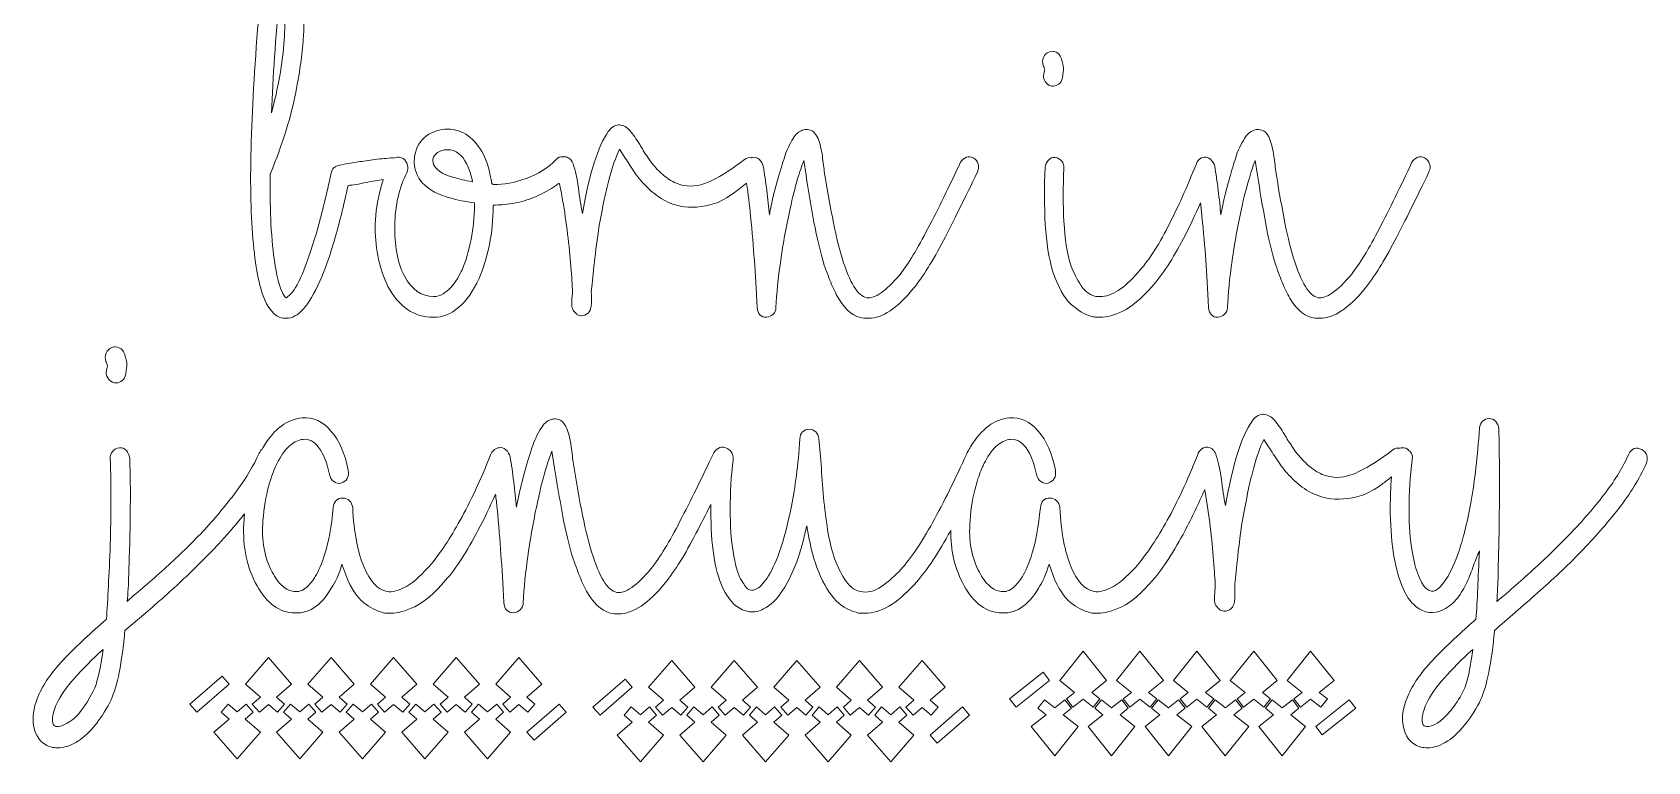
# Model space of a CAD drawing. Header units: inches. Extents: x 0.1 to 14.9, y -17.2 to -0.8.
# Drawn here: x 0.23 to 14.89, y -17.21 to -10.59 of the extents above; entities that cross this region are included whole.
import ezdxf

# ---------------------------------------------------------------- set-up
doc = ezdxf.new("R2010")
doc.units = ezdxf.units.IN
doc.header["$MEASUREMENT"] = 0
doc.layers.add('Layer 1', color=7, linetype='Continuous')

# ---------------------------------------------------------------- blocks, each defined once
blk = doc.blocks.new('block 3')
at = {"layer": 'Layer 1', "lineweight": 0}
for points, knots in [([(5.326, -12.715), (5.316, -12.812), (5.308, -12.89), (5.302, -12.949), (5.305, -13.012), (5.305, -13.056), (5.3, -13.081), (5.296, -13.106), (5.287, -13.126), (5.273, -13.141), (5.253, -13.157), (5.233, -13.165), (5.213, -13.165), (5.204, -13.165), (5.191, -13.162), (5.174, -13.156), (5.169, -13.149), (5.161, -13.141), (5.151, -13.132), (5.141, -13.123), (5.133, -13.109), (5.128, -13.09), (5.125, -13.074), (5.124, -13.053), (5.125, -13.027), (5.127, -13), (5.129, -12.973), (5.132, -12.944), (5.129, -12.888), (5.124, -12.813), (5.117, -12.719), (5.11, -12.626), (5.1, -12.527), (5.087, -12.424), (5.074, -12.321), (5.059, -12.218), (5.042, -12.117), (5.033, -12.062), (5.023, -12.01), (5.011, -11.962), (4.988, -11.98), (4.964, -11.996), (4.94, -12.011), (4.883, -12.046), (4.824, -12.074), (4.763, -12.098), (4.702, -12.121), (4.641, -12.138), (4.582, -12.147), (4.522, -12.157), (4.465, -12.161), (4.411, -12.161), (4.411, -12.161), (4.411, -12.171), (4.411, -12.171), (4.411, -12.289), (4.4, -12.406), (4.377, -12.52), (4.354, -12.634), (4.323, -12.737), (4.283, -12.827), (4.232, -12.94), (4.171, -13.027), (4.1, -13.088), (4.029, -13.149), (3.952, -13.179), (3.87, -13.179), (3.693, -13.179), (3.556, -13.085), (3.456, -12.898), (3.419, -12.826), (3.391, -12.744), (3.371, -12.654), (3.351, -12.563), (3.341, -12.468), (3.341, -12.368), (3.341, -12.268), (3.354, -12.163), (3.379, -12.053), (3.39, -12.01), (3.401, -11.969), (3.414, -11.93), (3.365, -11.937), (3.316, -11.945), (3.266, -11.955), (3.191, -11.971), (3.134, -11.98), (3.094, -11.983), (3.054, -12.168), (3.013, -12.333), (2.97, -12.48), (2.927, -12.627), (2.883, -12.751), (2.838, -12.851), (2.738, -13.076), (2.638, -13.188), (2.535, -13.188), (2.535, -13.188), (2.505, -13.188), (2.505, -13.188), (2.426, -13.173), (2.363, -13.099), (2.318, -12.968), (2.272, -12.837), (2.241, -12.638), (2.224, -12.372), (2.207, -12.116), (2.205, -11.808), (2.22, -11.448), (2.234, -11.089), (2.261, -10.687), (2.301, -10.243), (2.318, -10.062), (2.365, -9.957), (2.441, -9.929), (2.493, -9.91), (2.539, -9.926), (2.582, -9.976), (2.625, -10.029), (2.655, -10.112), (2.674, -10.226), (2.692, -10.341), (2.697, -10.474), (2.689, -10.628), (2.683, -10.759), (2.66, -10.93), (2.619, -11.141), (2.579, -11.352), (2.502, -11.597), (2.39, -11.875), (2.39, -11.878), (2.389, -11.881), (2.388, -11.882), (2.387, -11.884), (2.386, -11.886), (2.386, -11.889), (2.386, -11.971), (2.387, -12.047), (2.388, -12.119), (2.389, -12.191), (2.392, -12.261), (2.394, -12.33), (2.403, -12.477), (2.414, -12.594), (2.428, -12.682), (2.441, -12.769), (2.456, -12.837), (2.471, -12.884), (2.486, -12.93), (2.499, -12.962), (2.51, -12.977), (2.521, -12.993), (2.528, -13.001), (2.531, -13.001), (2.537, -13.001), (2.554, -12.987), (2.582, -12.959), (2.61, -12.93), (2.649, -12.859), (2.697, -12.743), (2.737, -12.64), (2.777, -12.515), (2.819, -12.37), (2.86, -12.225), (2.9, -12.06), (2.94, -11.875), (2.949, -11.831), (2.974, -11.806), (3.017, -11.8), (3.074, -11.788), (3.124, -11.778), (3.168, -11.772), (3.212, -11.766), (3.262, -11.759), (3.318, -11.751), (3.373, -11.743), (3.428, -11.738), (3.482, -11.734), (3.492, -11.733), (3.501, -11.734), (3.51, -11.737), (3.515, -11.734), (3.521, -11.731), (3.526, -11.73), (3.548, -11.723), (3.57, -11.727), (3.593, -11.739), (3.615, -11.755), (3.629, -11.774), (3.635, -11.798), (3.641, -11.821), (3.638, -11.845), (3.627, -11.87), (3.593, -11.933), (3.566, -12.006), (3.548, -12.089), (3.529, -12.171), (3.519, -12.256), (3.518, -12.342), (3.516, -12.428), (3.523, -12.511), (3.537, -12.593), (3.551, -12.674), (3.574, -12.744), (3.605, -12.804), (3.674, -12.929), (3.762, -12.991), (3.87, -12.991), (3.901, -12.991), (3.93, -12.983), (3.957, -12.966), (3.984, -12.948), (4.009, -12.927), (4.032, -12.902), (4.054, -12.877), (4.074, -12.851), (4.089, -12.823), (4.105, -12.794), (4.118, -12.769), (4.13, -12.747), (4.164, -12.666), (4.191, -12.575), (4.211, -12.473), (4.231, -12.372), (4.241, -12.271), (4.241, -12.171), (4.241, -12.171), (4.241, -12.142), (4.241, -12.142), (4.158, -12.13), (4.084, -12.114), (4.017, -12.096), (3.95, -12.077), (3.9, -12.056), (3.865, -12.035), (3.786, -11.988), (3.735, -11.933), (3.714, -11.87), (3.693, -11.808), (3.689, -11.75), (3.703, -11.697), (3.715, -11.634), (3.749, -11.58), (3.806, -11.533), (3.865, -11.492), (3.929, -11.472), (3.998, -11.472), (4.066, -11.472), (4.128, -11.492), (4.183, -11.533), (4.239, -11.573), (4.285, -11.63), (4.322, -11.702), (4.359, -11.774), (4.384, -11.863), (4.398, -11.969), (4.404, -11.969), (4.408, -11.97), (4.409, -11.971), (4.41, -11.973), (4.413, -11.974), (4.415, -11.974), (4.506, -11.977), (4.605, -11.959), (4.712, -11.92), (4.818, -11.881), (4.909, -11.824), (4.983, -11.748), (5, -11.73), (5.02, -11.721), (5.044, -11.723), (5.047, -11.723), (5.049, -11.723), (5.052, -11.724), (5.066, -11.722), (5.08, -11.725), (5.093, -11.732), (5.113, -11.743), (5.128, -11.761), (5.136, -11.786), (5.159, -11.849), (5.175, -11.921), (5.185, -12.004), (5.195, -12.087), (5.207, -12.164), (5.221, -12.236), (5.284, -11.874), (5.362, -11.627), (5.456, -11.495), (5.473, -11.47), (5.491, -11.454), (5.509, -11.446), (5.528, -11.438), (5.543, -11.434), (5.554, -11.434), (5.594, -11.437), (5.627, -11.455), (5.654, -11.488), (5.681, -11.521), (5.71, -11.562), (5.742, -11.612), (5.761, -11.647), (5.785, -11.684), (5.812, -11.725), (5.839, -11.766), (5.869, -11.803), (5.901, -11.838), (5.934, -11.872), (5.97, -11.903), (6.01, -11.929), (6.05, -11.956), (6.094, -11.974), (6.142, -11.983), (6.219, -11.999), (6.304, -11.984), (6.396, -11.938), (6.488, -11.893), (6.587, -11.83), (6.692, -11.748), (6.712, -11.733), (6.733, -11.728), (6.755, -11.732), (6.757, -11.731), (6.759, -11.73), (6.761, -11.73), (6.783, -11.723), (6.805, -11.729), (6.825, -11.746), (6.844, -11.763), (6.857, -11.784), (6.863, -11.809), (6.874, -11.875), (6.885, -11.948), (6.895, -12.028), (6.905, -12.107), (6.913, -12.182), (6.918, -12.25), (6.924, -12.222), (6.93, -12.194), (6.935, -12.166), (6.941, -12.138), (6.947, -12.111), (6.952, -12.086), (6.972, -12.005), (6.992, -11.931), (7.012, -11.866), (7.032, -11.8), (7.051, -11.741), (7.068, -11.687), (7.099, -11.616), (7.127, -11.563), (7.153, -11.53), (7.178, -11.498), (7.208, -11.48), (7.242, -11.476), (7.254, -11.473), (7.27, -11.475), (7.291, -11.481), (7.313, -11.487), (7.333, -11.508), (7.353, -11.542), (7.373, -11.586), (7.387, -11.637), (7.396, -11.695), (7.404, -11.752), (7.411, -11.806), (7.417, -11.856), (7.44, -11.997), (7.464, -12.135), (7.49, -12.271), (7.515, -12.407), (7.545, -12.532), (7.579, -12.644), (7.647, -12.866), (7.721, -12.985), (7.801, -13.001), (7.875, -13.013), (7.976, -12.943), (8.104, -12.79), (8.18, -12.693), (8.265, -12.554), (8.357, -12.375), (8.45, -12.195), (8.549, -11.994), (8.654, -11.772), (8.668, -11.75), (8.686, -11.735), (8.707, -11.727), (8.728, -11.72), (8.749, -11.722), (8.769, -11.734), (8.792, -11.747), (8.807, -11.765), (8.814, -11.788), (8.821, -11.812), (8.819, -11.836), (8.807, -11.861), (8.696, -12.092), (8.593, -12.3), (8.498, -12.483), (8.403, -12.665), (8.313, -12.81), (8.227, -12.916), (8.08, -13.098), (7.943, -13.188), (7.818, -13.188), (7.818, -13.188), (7.775, -13.188), (7.775, -13.188), (7.69, -13.176), (7.616, -13.12), (7.554, -13.02), (7.528, -12.979), (7.505, -12.933), (7.483, -12.881), (7.462, -12.83), (7.44, -12.771), (7.417, -12.705), (7.38, -12.586), (7.349, -12.457), (7.323, -12.316), (7.298, -12.175), (7.274, -12.033), (7.251, -11.889), (7.251, -11.889), (7.23, -11.758), (7.23, -11.758), (7.213, -11.802), (7.193, -11.86), (7.172, -11.931), (7.151, -12.003), (7.129, -12.091), (7.106, -12.194), (7.072, -12.35), (7.043, -12.508), (7.021, -12.665), (6.998, -12.823), (6.984, -12.965), (6.978, -13.09), (6.978, -13.115), (6.97, -13.135), (6.952, -13.151), (6.935, -13.167), (6.915, -13.176), (6.893, -13.179), (6.842, -13.179), (6.813, -13.149), (6.807, -13.09), (6.799, -12.927), (6.79, -12.785), (6.782, -12.663), (6.773, -12.541), (6.762, -12.407), (6.748, -12.262), (6.738, -12.159), (6.725, -12.059), (6.711, -11.962), (6.673, -11.992), (6.636, -12.021), (6.599, -12.049), (6.536, -12.096), (6.476, -12.128), (6.42, -12.147), (6.309, -12.182), (6.206, -12.189), (6.113, -12.171), (6.047, -12.158), (5.988, -12.135), (5.936, -12.1), (5.883, -12.066), (5.836, -12.028), (5.795, -11.985), (5.754, -11.943), (5.717, -11.899), (5.686, -11.852), (5.655, -11.805), (5.626, -11.761), (5.601, -11.72), (5.601, -11.72), (5.558, -11.655), (5.558, -11.655), (5.524, -11.723), (5.491, -11.821), (5.458, -11.948), (5.425, -12.074), (5.395, -12.224), (5.366, -12.396), (5.349, -12.511), (5.336, -12.618), (5.326, -12.715)], [0, 0, 0, 0, 1, 1, 1, 2, 2, 2, 3, 3, 3, 4, 4, 4, 5, 5, 5, 6, 6, 6, 7, 7, 7, 8, 8, 8, 9, 9, 9, 10, 10, 10, 11, 11, 11, 12, 12, 12, 13, 13, 13, 14, 14, 14, 15, 15, 15, 16, 16, 16, 17, 17, 17, 18, 18, 18, 19, 19, 19, 20, 20, 20, 21, 21, 21, 22, 22, 22, 23, 23, 23, 24, 24, 24, 25, 25, 25, 26, 26, 26, 27, 27, 27, 28, 28, 28, 29, 29, 29, 30, 30, 30, 31, 31, 31, 32, 32, 32, 33, 33, 33, 34, 34, 34, 35, 35, 35, 36, 36, 36, 37, 37, 37, 38, 38, 38, 39, 39, 39, 40, 40, 40, 41, 41, 41, 42, 42, 42, 43, 43, 43, 44, 44, 44, 45, 45, 45, 46, 46, 46, 47, 47, 47, 48, 48, 48, 49, 49, 49, 50, 50, 50, 51, 51, 51, 52, 52, 52, 53, 53, 53, 54, 54, 54, 55, 55, 55, 56, 56, 56, 57, 57, 57, 58, 58, 58, 59, 59, 59, 60, 60, 60, 61, 61, 61, 62, 62, 62, 63, 63, 63, 64, 64, 64, 65, 65, 65, 66, 66, 66, 67, 67, 67, 68, 68, 68, 69, 69, 69, 70, 70, 70, 71, 71, 71, 72, 72, 72, 73, 73, 73, 74, 74, 74, 75, 75, 75, 76, 76, 76, 77, 77, 77, 78, 78, 78, 79, 79, 79, 80, 80, 80, 81, 81, 81, 82, 82, 82, 83, 83, 83, 84, 84, 84, 85, 85, 85, 86, 86, 86, 87, 87, 87, 88, 88, 88, 89, 89, 89, 90, 90, 90, 91, 91, 91, 92, 92, 92, 93, 93, 93, 94, 94, 94, 95, 95, 95, 96, 96, 96, 97, 97, 97, 98, 98, 98, 99, 99, 99, 100, 100, 100, 101, 101, 101, 102, 102, 102, 103, 103, 103, 104, 104, 104, 105, 105, 105, 106, 106, 106, 107, 107, 107, 108, 108, 108, 109, 109, 109, 110, 110, 110, 111, 111, 111, 112, 112, 112, 113, 113, 113, 114, 114, 114, 115, 115, 115, 116, 116, 116, 117, 117, 117, 118, 118, 118, 119, 119, 119, 120, 120, 120, 121, 121, 121, 122, 122, 122, 123, 123, 123, 124, 124, 124, 125, 125, 125, 126, 126, 126, 127, 127, 127, 128, 128, 128, 129, 129, 129, 130, 130, 130, 131, 131, 131, 132, 132, 132, 133, 133, 133, 134, 134, 134, 135, 135, 135, 136, 136, 136, 137, 137, 137, 138, 138, 138, 139, 139, 139, 140, 140, 140, 141, 141, 141, 142, 142, 142, 143, 143, 143, 144, 144, 144, 145, 145, 145, 146, 146, 146, 147, 147, 147, 148, 148, 148, 149, 149, 149, 150, 150, 150, 151, 151, 151, 152, 152, 152, 153, 153, 153, 154, 154, 154, 155, 155, 155, 156, 156, 156, 157, 157, 157, 158, 158, 158, 159, 159, 159, 160, 160, 160, 161, 161, 161, 162, 162, 162, 163, 163, 163, 163]), ([(2.399, -11.326), (2.44, -11.17), (2.469, -11.031), (2.487, -10.909), (2.505, -10.787), (2.515, -10.684), (2.518, -10.599), (2.524, -10.49), (2.522, -10.4), (2.514, -10.33), (2.505, -10.259), (2.495, -10.205), (2.484, -10.168), (2.484, -10.168), (2.472, -10.262), (2.472, -10.262), (2.437, -10.646), (2.412, -11.001), (2.399, -11.326)], [0, 0, 0, 0, 1, 1, 1, 2, 2, 2, 3, 3, 3, 4, 4, 4, 5, 5, 5, 6, 6, 6, 6]), ([(4.224, -11.95), (4.212, -11.891), (4.195, -11.838), (4.172, -11.791), (4.13, -11.703), (4.072, -11.659), (3.998, -11.659), (3.958, -11.659), (3.927, -11.668), (3.906, -11.685), (3.885, -11.702), (3.871, -11.722), (3.865, -11.744), (3.857, -11.788), (3.884, -11.83), (3.946, -11.87), (3.969, -11.883), (4.005, -11.896), (4.053, -11.91), (4.101, -11.924), (4.158, -11.938), (4.224, -11.95)], [0, 0, 0, 0, 1, 1, 1, 2, 2, 2, 3, 3, 3, 4, 4, 4, 5, 5, 5, 6, 6, 6, 7, 7, 7, 7])]:
    blk.add_open_spline(points, degree=3, knots=knots, dxfattribs=at)
blk = doc.blocks.new('block 6')
at = {"layer": 'Layer 1', "lineweight": 0}
for points, knots in [([(14.877, -14.508), (14.815, -14.644), (14.731, -14.779), (14.626, -14.915), (14.52, -15.05), (14.405, -15.182), (14.28, -15.309), (14.156, -15.437), (14.025, -15.56), (13.889, -15.679), (13.753, -15.799), (13.623, -15.912), (13.5, -16.018), (13.5, -16.028), (13.499, -16.037), (13.497, -16.045), (13.496, -16.053), (13.495, -16.06), (13.495, -16.066), (13.481, -16.215), (13.462, -16.338), (13.44, -16.437), (13.418, -16.535), (13.393, -16.613), (13.363, -16.671), (13.275, -16.836), (13.18, -16.952), (13.077, -17.02), (13.013, -17.062), (12.95, -17.083), (12.888, -17.083), (12.85, -17.083), (12.813, -17.073), (12.778, -17.054), (12.714, -17.012), (12.677, -16.947), (12.668, -16.86), (12.659, -16.779), (12.677, -16.691), (12.721, -16.594), (12.771, -16.487), (12.85, -16.379), (12.959, -16.267), (13.067, -16.156), (13.192, -16.039), (13.332, -15.916), (13.338, -15.833), (13.343, -15.74), (13.348, -15.638), (13.352, -15.537), (13.357, -15.423), (13.363, -15.297), (13.346, -15.336), (13.328, -15.38), (13.31, -15.43), (13.293, -15.48), (13.272, -15.531), (13.249, -15.583), (13.225, -15.634), (13.197, -15.682), (13.163, -15.725), (13.129, -15.769), (13.088, -15.804), (13.038, -15.829), (12.947, -15.874), (12.863, -15.865), (12.787, -15.8), (12.737, -15.762), (12.695, -15.699), (12.659, -15.612), (12.624, -15.524), (12.598, -15.421), (12.58, -15.302), (12.563, -15.183), (12.554, -15.05), (12.554, -14.905), (12.554, -14.816), (12.558, -14.723), (12.564, -14.627), (12.536, -14.649), (12.507, -14.671), (12.479, -14.692), (12.415, -14.741), (12.353, -14.774), (12.294, -14.794), (12.18, -14.829), (12.074, -14.837), (11.978, -14.818), (11.91, -14.805), (11.849, -14.781), (11.795, -14.745), (11.741, -14.71), (11.692, -14.67), (11.65, -14.627), (11.607, -14.583), (11.57, -14.537), (11.538, -14.489), (11.505, -14.441), (11.476, -14.395), (11.45, -14.353), (11.45, -14.353), (11.406, -14.286), (11.406, -14.286), (11.371, -14.357), (11.336, -14.458), (11.302, -14.588), (11.269, -14.719), (11.237, -14.873), (11.208, -15.05), (11.19, -15.17), (11.176, -15.279), (11.166, -15.379), (11.156, -15.479), (11.148, -15.56), (11.142, -15.621), (11.145, -15.686), (11.144, -15.731), (11.14, -15.757), (11.135, -15.783), (11.126, -15.804), (11.111, -15.82), (11.09, -15.836), (11.07, -15.844), (11.049, -15.844), (11.041, -15.844), (11.027, -15.841), (11.01, -15.834), (11.004, -15.828), (10.996, -15.82), (10.986, -15.81), (10.975, -15.8), (10.967, -15.786), (10.961, -15.766), (10.959, -15.75), (10.958, -15.729), (10.959, -15.701), (10.961, -15.674), (10.963, -15.645), (10.966, -15.616), (10.963, -15.558), (10.958, -15.481), (10.95, -15.384), (10.943, -15.287), (10.933, -15.186), (10.92, -15.079), (10.906, -14.973), (10.891, -14.867), (10.873, -14.762), (10.872, -14.755), (10.871, -14.748), (10.87, -14.74), (10.812, -14.872), (10.753, -14.996), (10.691, -15.113), (10.593, -15.3), (10.495, -15.45), (10.398, -15.563), (10.296, -15.683), (10.202, -15.762), (10.117, -15.803), (10.032, -15.843), (9.96, -15.863), (9.901, -15.863), (9.869, -15.863), (9.847, -15.862), (9.835, -15.858), (9.788, -15.849), (9.735, -15.824), (9.675, -15.783), (9.615, -15.743), (9.56, -15.67), (9.51, -15.563), (9.51, -15.563), (9.457, -15.418), (9.457, -15.418), (9.431, -15.508), (9.398, -15.581), (9.36, -15.636), (9.266, -15.8), (9.148, -15.874), (9.004, -15.858), (8.936, -15.852), (8.874, -15.825), (8.817, -15.779), (8.76, -15.732), (8.711, -15.666), (8.67, -15.583), (8.598, -15.445), (8.563, -15.288), (8.564, -15.112), (8.557, -15.125), (8.549, -15.139), (8.542, -15.152), (8.437, -15.342), (8.334, -15.492), (8.234, -15.602), (8.076, -15.776), (7.926, -15.863), (7.785, -15.863), (7.771, -15.863), (7.758, -15.863), (7.746, -15.863), (7.734, -15.863), (7.721, -15.86), (7.706, -15.854), (7.554, -15.818), (7.435, -15.683), (7.35, -15.447), (7.312, -15.344), (7.281, -15.218), (7.258, -15.07), (7.246, -15.121), (7.234, -15.17), (7.222, -15.215), (7.211, -15.26), (7.197, -15.305), (7.183, -15.35), (7.095, -15.602), (6.989, -15.76), (6.866, -15.824), (6.825, -15.847), (6.783, -15.855), (6.739, -15.849), (6.695, -15.842), (6.653, -15.824), (6.615, -15.795), (6.516, -15.715), (6.448, -15.562), (6.413, -15.336), (6.395, -15.223), (6.387, -15.087), (6.387, -14.927), (6.387, -14.91), (6.387, -14.892), (6.387, -14.875), (6.341, -14.968), (6.296, -15.057), (6.252, -15.14), (6.154, -15.328), (6.061, -15.478), (5.973, -15.587), (5.821, -15.775), (5.68, -15.868), (5.551, -15.868), (5.551, -15.868), (5.507, -15.868), (5.507, -15.868), (5.419, -15.855), (5.343, -15.797), (5.278, -15.694), (5.252, -15.652), (5.228, -15.604), (5.206, -15.551), (5.184, -15.498), (5.161, -15.437), (5.137, -15.37), (5.099, -15.247), (5.067, -15.113), (5.041, -14.968), (5.014, -14.823), (4.989, -14.676), (4.966, -14.528), (4.966, -14.528), (4.944, -14.392), (4.944, -14.392), (4.926, -14.437), (4.906, -14.497), (4.884, -14.571), (4.862, -14.645), (4.84, -14.736), (4.816, -14.842), (4.781, -15.004), (4.752, -15.166), (4.728, -15.328), (4.705, -15.491), (4.69, -15.637), (4.684, -15.766), (4.684, -15.792), (4.675, -15.813), (4.658, -15.829), (4.64, -15.845), (4.62, -15.855), (4.596, -15.858), (4.543, -15.858), (4.514, -15.828), (4.508, -15.766), (4.499, -15.599), (4.491, -15.452), (4.482, -15.326), (4.473, -15.2), (4.461, -15.062), (4.447, -14.912), (4.442, -14.869), (4.438, -14.826), (4.433, -14.783), (4.381, -14.899), (4.328, -15.009), (4.273, -15.113), (4.175, -15.3), (4.077, -15.45), (3.98, -15.563), (3.878, -15.683), (3.784, -15.762), (3.699, -15.803), (3.614, -15.843), (3.542, -15.863), (3.483, -15.863), (3.451, -15.863), (3.429, -15.862), (3.417, -15.858), (3.37, -15.849), (3.317, -15.824), (3.257, -15.783), (3.197, -15.743), (3.142, -15.67), (3.092, -15.563), (3.092, -15.563), (3.039, -15.418), (3.039, -15.418), (3.013, -15.508), (2.98, -15.581), (2.942, -15.636), (2.848, -15.8), (2.73, -15.874), (2.586, -15.858), (2.518, -15.852), (2.456, -15.825), (2.399, -15.779), (2.342, -15.732), (2.293, -15.666), (2.252, -15.583), (2.167, -15.418), (2.133, -15.226), (2.15, -15.007), (2.151, -14.991), (2.153, -14.976), (2.154, -14.961), (2.088, -15.045), (2.017, -15.128), (1.942, -15.21), (1.834, -15.326), (1.722, -15.439), (1.605, -15.549), (1.488, -15.658), (1.372, -15.762), (1.258, -15.858), (1.258, -15.858), (1.068, -16.018), (1.068, -16.018), (1.068, -16.024), (1.068, -16.033), (1.066, -16.042), (1.065, -16.052), (1.064, -16.06), (1.064, -16.066), (1.049, -16.215), (1.031, -16.338), (1.009, -16.437), (0.987, -16.535), (0.961, -16.613), (0.932, -16.671), (0.844, -16.836), (0.749, -16.952), (0.646, -17.02), (0.582, -17.062), (0.518, -17.083), (0.457, -17.083), (0.419, -17.083), (0.382, -17.073), (0.347, -17.054), (0.282, -17.012), (0.246, -16.947), (0.237, -16.86), (0.228, -16.779), (0.246, -16.691), (0.29, -16.594), (0.34, -16.487), (0.419, -16.379), (0.527, -16.267), (0.636, -16.156), (0.76, -16.039), (0.901, -15.916), (0.907, -15.826), (0.913, -15.725), (0.919, -15.614), (0.925, -15.503), (0.931, -15.378), (0.936, -15.239), (0.942, -14.965), (0.944, -14.767), (0.941, -14.646), (0.938, -14.525), (0.936, -14.463), (0.936, -14.46), (0.933, -14.434), (0.941, -14.412), (0.958, -14.392), (0.976, -14.373), (0.996, -14.363), (1.02, -14.363), (1.043, -14.36), (1.064, -14.368), (1.082, -14.387), (1.099, -14.407), (1.109, -14.429), (1.112, -14.455), (1.112, -14.458), (1.114, -14.521), (1.117, -14.644), (1.12, -14.766), (1.118, -14.966), (1.112, -15.244), (1.109, -15.337), (1.106, -15.427), (1.104, -15.512), (1.101, -15.598), (1.096, -15.679), (1.09, -15.757), (1.09, -15.757), (1.148, -15.703), (1.148, -15.703), (1.259, -15.61), (1.372, -15.511), (1.486, -15.406), (1.601, -15.301), (1.709, -15.193), (1.812, -15.082), (1.914, -14.97), (2.007, -14.858), (2.089, -14.745), (2.171, -14.633), (2.237, -14.521), (2.287, -14.412), (2.294, -14.396), (2.303, -14.384), (2.315, -14.374), (2.318, -14.367), (2.322, -14.36), (2.326, -14.353), (2.426, -14.189), (2.543, -14.102), (2.678, -14.092), (2.778, -14.082), (2.866, -14.123), (2.942, -14.213), (3.016, -14.297), (3.067, -14.415), (3.096, -14.566), (3.105, -14.628), (3.083, -14.666), (3.03, -14.682), (3.007, -14.689), (2.985, -14.684), (2.964, -14.668), (2.944, -14.652), (2.931, -14.631), (2.925, -14.605), (2.904, -14.502), (2.873, -14.421), (2.83, -14.363), (2.788, -14.305), (2.74, -14.279), (2.687, -14.286), (2.649, -14.289), (2.61, -14.307), (2.571, -14.339), (2.531, -14.371), (2.494, -14.419), (2.461, -14.482), (2.427, -14.545), (2.397, -14.621), (2.373, -14.712), (2.348, -14.802), (2.331, -14.905), (2.322, -15.021), (2.307, -15.202), (2.335, -15.358), (2.406, -15.491), (2.432, -15.542), (2.463, -15.583), (2.498, -15.614), (2.533, -15.645), (2.568, -15.662), (2.604, -15.665), (2.645, -15.671), (2.682, -15.659), (2.716, -15.629), (2.749, -15.598), (2.777, -15.565), (2.797, -15.529), (2.826, -15.484), (2.857, -15.412), (2.887, -15.314), (2.918, -15.216), (2.942, -15.079), (2.96, -14.905), (2.966, -14.847), (2.995, -14.818), (3.048, -14.818), (3.071, -14.818), (3.091, -14.826), (3.107, -14.842), (3.123, -14.858), (3.133, -14.879), (3.136, -14.905), (3.148, -15.128), (3.181, -15.306), (3.237, -15.44), (3.293, -15.574), (3.363, -15.649), (3.448, -15.665), (3.495, -15.674), (3.554, -15.659), (3.624, -15.619), (3.694, -15.579), (3.771, -15.509), (3.853, -15.411), (3.935, -15.312), (4.021, -15.182), (4.112, -15.019), (4.203, -14.856), (4.296, -14.657), (4.39, -14.421), (4.401, -14.395), (4.418, -14.378), (4.44, -14.368), (4.449, -14.364), (4.457, -14.362), (4.466, -14.362), (4.487, -14.358), (4.507, -14.364), (4.526, -14.38), (4.546, -14.398), (4.56, -14.42), (4.565, -14.445), (4.577, -14.513), (4.588, -14.588), (4.598, -14.67), (4.609, -14.753), (4.617, -14.829), (4.623, -14.9), (4.629, -14.871), (4.634, -14.842), (4.64, -14.813), (4.646, -14.784), (4.652, -14.757), (4.658, -14.731), (4.678, -14.647), (4.699, -14.571), (4.719, -14.503), (4.74, -14.436), (4.759, -14.374), (4.777, -14.32), (4.809, -14.245), (4.838, -14.191), (4.865, -14.157), (4.891, -14.124), (4.922, -14.105), (4.957, -14.102), (4.969, -14.099), (4.986, -14.1), (5.008, -14.107), (5.03, -14.113), (5.051, -14.134), (5.071, -14.17), (5.092, -14.215), (5.107, -14.267), (5.115, -14.327), (5.124, -14.387), (5.131, -14.442), (5.137, -14.494), (5.161, -14.639), (5.186, -14.782), (5.212, -14.922), (5.239, -15.062), (5.269, -15.191), (5.305, -15.307), (5.375, -15.536), (5.451, -15.658), (5.533, -15.674), (5.609, -15.687), (5.714, -15.615), (5.846, -15.457), (5.925, -15.357), (6.012, -15.214), (6.107, -15.028), (6.203, -14.843), (6.305, -14.636), (6.413, -14.407), (6.428, -14.384), (6.446, -14.369), (6.468, -14.361), (6.489, -14.353), (6.51, -14.355), (6.53, -14.367), (6.546, -14.373), (6.56, -14.383), (6.571, -14.399), (6.586, -14.42), (6.592, -14.444), (6.589, -14.47), (6.571, -14.621), (6.563, -14.772), (6.563, -14.922), (6.563, -15.072), (6.571, -15.199), (6.589, -15.302), (6.607, -15.421), (6.629, -15.504), (6.657, -15.551), (6.685, -15.598), (6.706, -15.628), (6.721, -15.641), (6.741, -15.657), (6.766, -15.658), (6.796, -15.645), (6.825, -15.633), (6.859, -15.599), (6.897, -15.544), (6.935, -15.489), (6.973, -15.408), (7.011, -15.302), (7.049, -15.195), (7.085, -15.058), (7.119, -14.891), (7.153, -14.723), (7.178, -14.52), (7.196, -14.281), (7.196, -14.255), (7.204, -14.234), (7.22, -14.218), (7.236, -14.202), (7.256, -14.194), (7.28, -14.194), (7.303, -14.194), (7.323, -14.202), (7.339, -14.218), (7.355, -14.234), (7.365, -14.255), (7.368, -14.281), (7.376, -14.362), (7.384, -14.451), (7.39, -14.549), (7.395, -14.648), (7.403, -14.748), (7.414, -14.849), (7.424, -14.951), (7.437, -15.048), (7.453, -15.14), (7.469, -15.232), (7.489, -15.31), (7.513, -15.374), (7.536, -15.436), (7.566, -15.496), (7.603, -15.556), (7.64, -15.616), (7.686, -15.652), (7.741, -15.665), (7.806, -15.681), (7.871, -15.666), (7.937, -15.619), (8.003, -15.572), (8.061, -15.521), (8.111, -15.466), (8.205, -15.363), (8.302, -15.22), (8.401, -15.038), (8.501, -14.856), (8.604, -14.649), (8.709, -14.416), (8.712, -14.409), (8.716, -14.403), (8.72, -14.397), (8.728, -14.382), (8.736, -14.368), (8.744, -14.353), (8.844, -14.189), (8.961, -14.102), (9.096, -14.092), (9.196, -14.082), (9.284, -14.123), (9.36, -14.213), (9.434, -14.297), (9.485, -14.415), (9.514, -14.566), (9.523, -14.628), (9.501, -14.666), (9.448, -14.682), (9.425, -14.689), (9.403, -14.684), (9.382, -14.668), (9.362, -14.652), (9.349, -14.631), (9.343, -14.605), (9.322, -14.502), (9.291, -14.421), (9.248, -14.363), (9.206, -14.305), (9.158, -14.279), (9.105, -14.286), (9.067, -14.289), (9.028, -14.307), (8.989, -14.339), (8.949, -14.371), (8.912, -14.419), (8.879, -14.482), (8.875, -14.488), (8.872, -14.495), (8.868, -14.502), (8.868, -14.503), (8.868, -14.503), (8.868, -14.503), (8.861, -14.518), (8.854, -14.532), (8.848, -14.546), (8.827, -14.595), (8.808, -14.65), (8.791, -14.712), (8.766, -14.802), (8.749, -14.905), (8.74, -15.021), (8.725, -15.202), (8.753, -15.358), (8.824, -15.491), (8.85, -15.542), (8.881, -15.583), (8.916, -15.614), (8.951, -15.645), (8.986, -15.662), (9.022, -15.665), (9.063, -15.671), (9.1, -15.659), (9.134, -15.629), (9.167, -15.598), (9.195, -15.565), (9.215, -15.529), (9.244, -15.484), (9.275, -15.412), (9.305, -15.314), (9.336, -15.216), (9.36, -15.079), (9.378, -14.905), (9.384, -14.847), (9.413, -14.818), (9.466, -14.818), (9.489, -14.818), (9.509, -14.826), (9.525, -14.842), (9.541, -14.858), (9.551, -14.879), (9.554, -14.905), (9.566, -15.128), (9.599, -15.306), (9.655, -15.44), (9.711, -15.574), (9.781, -15.649), (9.866, -15.665), (9.913, -15.674), (9.972, -15.659), (10.042, -15.619), (10.112, -15.579), (10.189, -15.509), (10.271, -15.411), (10.353, -15.312), (10.439, -15.182), (10.53, -15.019), (10.62, -14.858), (10.711, -14.662), (10.803, -14.431), (10.805, -14.425), (10.807, -14.418), (10.81, -14.412), (10.82, -14.389), (10.837, -14.373), (10.86, -14.363), (10.884, -14.353), (10.906, -14.354), (10.926, -14.366), (10.94, -14.373), (10.951, -14.384), (10.959, -14.398), (10.965, -14.406), (10.97, -14.414), (10.972, -14.424), (10.974, -14.427), (10.974, -14.431), (10.975, -14.435), (10.996, -14.496), (11.011, -14.567), (11.021, -14.646), (11.031, -14.732), (11.044, -14.812), (11.058, -14.886), (11.123, -14.512), (11.203, -14.257), (11.3, -14.121), (11.318, -14.095), (11.336, -14.078), (11.355, -14.07), (11.374, -14.062), (11.39, -14.058), (11.401, -14.058), (11.442, -14.062), (11.477, -14.08), (11.505, -14.114), (11.533, -14.148), (11.563, -14.191), (11.595, -14.242), (11.615, -14.278), (11.64, -14.316), (11.667, -14.358), (11.695, -14.4), (11.726, -14.439), (11.76, -14.474), (11.794, -14.51), (11.831, -14.541), (11.872, -14.569), (11.913, -14.596), (11.959, -14.615), (12.008, -14.624), (12.088, -14.641), (12.175, -14.625), (12.27, -14.578), (12.365, -14.532), (12.467, -14.466), (12.576, -14.382), (12.596, -14.366), (12.618, -14.361), (12.642, -14.366), (12.642, -14.366), (12.642, -14.366), (12.643, -14.366), (12.654, -14.362), (12.665, -14.362), (12.677, -14.363), (12.7, -14.366), (12.72, -14.379), (12.736, -14.399), (12.752, -14.42), (12.758, -14.444), (12.752, -14.47), (12.734, -14.621), (12.725, -14.772), (12.725, -14.922), (12.725, -15.072), (12.734, -15.199), (12.752, -15.302), (12.766, -15.386), (12.785, -15.458), (12.809, -15.52), (12.832, -15.581), (12.859, -15.623), (12.888, -15.645), (12.915, -15.665), (12.939, -15.668), (12.963, -15.655), (12.992, -15.642), (13.026, -15.607), (13.064, -15.549), (13.102, -15.491), (13.141, -15.403), (13.181, -15.287), (13.22, -15.171), (13.256, -15.023), (13.288, -14.842), (13.321, -14.662), (13.346, -14.442), (13.363, -14.184), (13.366, -14.158), (13.376, -14.137), (13.392, -14.121), (13.408, -14.105), (13.428, -14.097), (13.451, -14.097), (13.475, -14.097), (13.494, -14.106), (13.511, -14.124), (13.527, -14.141), (13.536, -14.163), (13.539, -14.189), (13.542, -14.308), (13.544, -14.416), (13.544, -14.513), (13.544, -14.61), (13.544, -14.722), (13.544, -14.849), (13.544, -14.977), (13.542, -15.108), (13.539, -15.244), (13.536, -15.337), (13.534, -15.427), (13.533, -15.512), (13.531, -15.598), (13.527, -15.679), (13.522, -15.757), (13.636, -15.66), (13.753, -15.558), (13.871, -15.449), (13.99, -15.341), (14.104, -15.23), (14.212, -15.116), (14.321, -15.001), (14.42, -14.885), (14.509, -14.767), (14.599, -14.649), (14.668, -14.534), (14.718, -14.421), (14.73, -14.395), (14.747, -14.379), (14.769, -14.37), (14.791, -14.362), (14.813, -14.365), (14.837, -14.378), (14.86, -14.391), (14.876, -14.409), (14.883, -14.433), (14.89, -14.458), (14.888, -14.483), (14.877, -14.508)], [0, 0, 0, 0, 1, 1, 1, 2, 2, 2, 3, 3, 3, 4, 4, 4, 5, 5, 5, 6, 6, 6, 7, 7, 7, 8, 8, 8, 9, 9, 9, 10, 10, 10, 11, 11, 11, 12, 12, 12, 13, 13, 13, 14, 14, 14, 15, 15, 15, 16, 16, 16, 17, 17, 17, 18, 18, 18, 19, 19, 19, 20, 20, 20, 21, 21, 21, 22, 22, 22, 23, 23, 23, 24, 24, 24, 25, 25, 25, 26, 26, 26, 27, 27, 27, 28, 28, 28, 29, 29, 29, 30, 30, 30, 31, 31, 31, 32, 32, 32, 33, 33, 33, 34, 34, 34, 35, 35, 35, 36, 36, 36, 37, 37, 37, 38, 38, 38, 39, 39, 39, 40, 40, 40, 41, 41, 41, 42, 42, 42, 43, 43, 43, 44, 44, 44, 45, 45, 45, 46, 46, 46, 47, 47, 47, 48, 48, 48, 49, 49, 49, 50, 50, 50, 51, 51, 51, 52, 52, 52, 53, 53, 53, 54, 54, 54, 55, 55, 55, 56, 56, 56, 57, 57, 57, 58, 58, 58, 59, 59, 59, 60, 60, 60, 61, 61, 61, 62, 62, 62, 63, 63, 63, 64, 64, 64, 65, 65, 65, 66, 66, 66, 67, 67, 67, 68, 68, 68, 69, 69, 69, 70, 70, 70, 71, 71, 71, 72, 72, 72, 73, 73, 73, 74, 74, 74, 75, 75, 75, 76, 76, 76, 77, 77, 77, 78, 78, 78, 79, 79, 79, 80, 80, 80, 81, 81, 81, 82, 82, 82, 83, 83, 83, 84, 84, 84, 85, 85, 85, 86, 86, 86, 87, 87, 87, 88, 88, 88, 89, 89, 89, 90, 90, 90, 91, 91, 91, 92, 92, 92, 93, 93, 93, 94, 94, 94, 95, 95, 95, 96, 96, 96, 97, 97, 97, 98, 98, 98, 99, 99, 99, 100, 100, 100, 101, 101, 101, 102, 102, 102, 103, 103, 103, 104, 104, 104, 105, 105, 105, 106, 106, 106, 107, 107, 107, 108, 108, 108, 109, 109, 109, 110, 110, 110, 111, 111, 111, 112, 112, 112, 113, 113, 113, 114, 114, 114, 115, 115, 115, 116, 116, 116, 117, 117, 117, 118, 118, 118, 119, 119, 119, 120, 120, 120, 121, 121, 121, 122, 122, 122, 123, 123, 123, 124, 124, 124, 125, 125, 125, 126, 126, 126, 127, 127, 127, 128, 128, 128, 129, 129, 129, 130, 130, 130, 131, 131, 131, 132, 132, 132, 133, 133, 133, 134, 134, 134, 135, 135, 135, 136, 136, 136, 137, 137, 137, 138, 138, 138, 139, 139, 139, 140, 140, 140, 141, 141, 141, 142, 142, 142, 143, 143, 143, 144, 144, 144, 145, 145, 145, 146, 146, 146, 147, 147, 147, 148, 148, 148, 149, 149, 149, 150, 150, 150, 151, 151, 151, 152, 152, 152, 153, 153, 153, 154, 154, 154, 155, 155, 155, 156, 156, 156, 157, 157, 157, 158, 158, 158, 159, 159, 159, 160, 160, 160, 161, 161, 161, 162, 162, 162, 163, 163, 163, 164, 164, 164, 165, 165, 165, 166, 166, 166, 167, 167, 167, 168, 168, 168, 169, 169, 169, 170, 170, 170, 171, 171, 171, 172, 172, 172, 173, 173, 173, 174, 174, 174, 175, 175, 175, 176, 176, 176, 177, 177, 177, 178, 178, 178, 179, 179, 179, 180, 180, 180, 181, 181, 181, 182, 182, 182, 183, 183, 183, 184, 184, 184, 185, 185, 185, 186, 186, 186, 187, 187, 187, 188, 188, 188, 189, 189, 189, 190, 190, 190, 191, 191, 191, 192, 192, 192, 193, 193, 193, 194, 194, 194, 195, 195, 195, 196, 196, 196, 197, 197, 197, 198, 198, 198, 199, 199, 199, 200, 200, 200, 201, 201, 201, 202, 202, 202, 203, 203, 203, 204, 204, 204, 205, 205, 205, 206, 206, 206, 207, 207, 207, 208, 208, 208, 209, 209, 209, 210, 210, 210, 211, 211, 211, 212, 212, 212, 213, 213, 213, 214, 214, 214, 215, 215, 215, 216, 216, 216, 217, 217, 217, 218, 218, 218, 219, 219, 219, 220, 220, 220, 221, 221, 221, 222, 222, 222, 223, 223, 223, 224, 224, 224, 225, 225, 225, 226, 226, 226, 227, 227, 227, 228, 228, 228, 229, 229, 229, 230, 230, 230, 231, 231, 231, 232, 232, 232, 233, 233, 233, 234, 234, 234, 235, 235, 235, 236, 236, 236, 237, 237, 237, 238, 238, 238, 239, 239, 239, 240, 240, 240, 241, 241, 241, 242, 242, 242, 243, 243, 243, 244, 244, 244, 245, 245, 245, 246, 246, 246, 247, 247, 247, 248, 248, 248, 249, 249, 249, 250, 250, 250, 251, 251, 251, 252, 252, 252, 253, 253, 253, 254, 254, 254, 255, 255, 255, 256, 256, 256, 257, 257, 257, 258, 258, 258, 259, 259, 259, 260, 260, 260, 261, 261, 261, 262, 262, 262, 263, 263, 263, 264, 264, 264, 265, 265, 265, 266, 266, 266, 267, 267, 267, 268, 268, 268, 269, 269, 269, 270, 270, 270, 271, 271, 271, 272, 272, 272, 273, 273, 273, 274, 274, 274, 275, 275, 275, 276, 276, 276, 277, 277, 277, 278, 278, 278, 279, 279, 279, 280, 280, 280, 281, 281, 281, 282, 282, 282, 283, 283, 283, 284, 284, 284, 285, 285, 285, 286, 286, 286, 287, 287, 287, 288, 288, 288, 289, 289, 289, 290, 290, 290, 291, 291, 291, 292, 292, 292, 293, 293, 293, 294, 294, 294, 295, 295, 295, 296, 296, 296, 297, 297, 297, 298, 298, 298, 299, 299, 299, 300, 300, 300, 301, 301, 301, 302, 302, 302, 303, 303, 303, 304, 304, 304, 305, 305, 305, 306, 306, 306, 306]), ([(0.87, -16.192), (0.771, -16.282), (0.684, -16.369), (0.611, -16.451), (0.538, -16.533), (0.483, -16.612), (0.448, -16.686), (0.425, -16.741), (0.412, -16.785), (0.411, -16.819), (0.409, -16.853), (0.416, -16.874), (0.431, -16.884), (0.454, -16.9), (0.5, -16.887), (0.569, -16.845), (0.638, -16.803), (0.708, -16.713), (0.778, -16.574), (0.793, -16.549), (0.808, -16.507), (0.824, -16.449), (0.84, -16.391), (0.856, -16.305), (0.87, -16.192)], [0, 0, 0, 0, 1, 1, 1, 2, 2, 2, 3, 3, 3, 4, 4, 4, 5, 5, 5, 6, 6, 6, 7, 7, 7, 8, 8, 8, 8]), ([(13.302, -16.192), (13.202, -16.282), (13.115, -16.369), (13.042, -16.451), (12.969, -16.533), (12.915, -16.612), (12.879, -16.686), (12.856, -16.741), (12.843, -16.785), (12.842, -16.819), (12.84, -16.853), (12.847, -16.874), (12.862, -16.884), (12.873, -16.891), (12.892, -16.891), (12.917, -16.887), (12.942, -16.882), (12.97, -16.867), (13.003, -16.843), (13.035, -16.819), (13.069, -16.785), (13.106, -16.741), (13.143, -16.698), (13.179, -16.642), (13.214, -16.574), (13.228, -16.549), (13.243, -16.507), (13.258, -16.449), (13.272, -16.391), (13.287, -16.305), (13.302, -16.192)], [0, 0, 0, 0, 1, 1, 1, 2, 2, 2, 3, 3, 3, 4, 4, 4, 5, 5, 5, 6, 6, 6, 7, 7, 7, 8, 8, 8, 9, 9, 9, 10, 10, 10, 10])]:
    blk.add_open_spline(points, degree=3, knots=knots, dxfattribs=at)

msp = doc.modelspace()

# ---------------------------------------------------------------- linework, layer by layer
at = {"layer": 'Layer 1', "lineweight": 0}
for points in [[(2.518, -16.688), (2.445, -16.625), (2.582, -16.506), (2.372, -16.265), (2.162, -16.506), (2.298, -16.625), (2.225, -16.688), (2.289, -16.761), (2.372, -16.689), (2.454, -16.761), (2.518, -16.688)], [(3.086, -16.688), (3.014, -16.625), (3.15, -16.506), (2.94, -16.265), (2.73, -16.506), (2.866, -16.625), (2.793, -16.688), (2.857, -16.761), (2.94, -16.689), (3.022, -16.761), (3.086, -16.688)], [(3.654, -16.688), (3.582, -16.625), (3.718, -16.506), (3.508, -16.265), (3.298, -16.506), (3.434, -16.625), (3.361, -16.688), (3.425, -16.761), (3.508, -16.689), (3.59, -16.761), (3.654, -16.688)], [(4.222, -16.688), (4.15, -16.625), (4.286, -16.506), (4.076, -16.265), (3.866, -16.506), (4.002, -16.625), (3.93, -16.688), (3.993, -16.761), (4.076, -16.689), (4.158, -16.761), (4.222, -16.688)], [(4.79, -16.688), (4.718, -16.625), (4.854, -16.506), (4.644, -16.265), (4.434, -16.506), (4.57, -16.625), (4.498, -16.688), (4.562, -16.761), (4.644, -16.689), (4.727, -16.761), (4.79, -16.688)], [(9.918, -16.639), (9.844, -16.58), (9.978, -16.474), (9.766, -16.206), (9.554, -16.474), (9.688, -16.58), (9.614, -16.639), (9.674, -16.715), (9.766, -16.642), (9.858, -16.715), (9.918, -16.639)], [(10.434, -16.639), (10.36, -16.58), (10.495, -16.474), (10.282, -16.206), (10.07, -16.474), (10.204, -16.58), (10.13, -16.639), (10.19, -16.715), (10.282, -16.642), (10.374, -16.715), (10.434, -16.639)], [(10.951, -16.639), (10.877, -16.58), (11.011, -16.474), (10.798, -16.206), (10.586, -16.474), (10.72, -16.58), (10.646, -16.639), (10.707, -16.715), (10.798, -16.642), (10.89, -16.715), (10.951, -16.639)], [(11.467, -16.639), (11.393, -16.58), (11.527, -16.474), (11.315, -16.206), (11.102, -16.474), (11.237, -16.58), (11.163, -16.639), (11.223, -16.715), (11.315, -16.642), (11.407, -16.715), (11.467, -16.639)], [(11.983, -16.639), (11.909, -16.58), (12.044, -16.474), (11.831, -16.206), (11.619, -16.474), (11.753, -16.58), (11.679, -16.639), (11.739, -16.715), (11.831, -16.642), (11.923, -16.715), (11.983, -16.639)], [(6.178, -16.715), (6.106, -16.651), (6.242, -16.533), (6.032, -16.292), (5.822, -16.533), (5.958, -16.651), (5.885, -16.715), (5.949, -16.788), (6.032, -16.716), (6.114, -16.788), (6.178, -16.715)], [(6.746, -16.715), (6.674, -16.651), (6.81, -16.533), (6.6, -16.292), (6.39, -16.533), (6.526, -16.651), (6.453, -16.715), (6.517, -16.788), (6.6, -16.716), (6.682, -16.788), (6.746, -16.715)], [(7.314, -16.715), (7.242, -16.651), (7.378, -16.533), (7.168, -16.292), (6.958, -16.533), (7.094, -16.651), (7.021, -16.715), (7.085, -16.788), (7.168, -16.716), (7.25, -16.788), (7.314, -16.715)], [(7.882, -16.715), (7.81, -16.651), (7.946, -16.533), (7.736, -16.292), (7.526, -16.533), (7.662, -16.651), (7.59, -16.715), (7.653, -16.788), (7.736, -16.716), (7.818, -16.788), (7.882, -16.715)], [(8.451, -16.715), (8.378, -16.651), (8.514, -16.533), (8.304, -16.292), (8.094, -16.533), (8.23, -16.651), (8.158, -16.715), (8.222, -16.788), (8.304, -16.716), (8.387, -16.788), (8.451, -16.715)], [(9.402, -16.398), (9.098, -16.639), (9.158, -16.715), (9.462, -16.474), (9.402, -16.398)], [(1.95, -16.433), (1.657, -16.688), (1.721, -16.761), (2.014, -16.506), (1.95, -16.433)], [(5.61, -16.46), (5.317, -16.715), (5.381, -16.788), (5.674, -16.533), (5.61, -16.46)], [(2.234, -16.759), (2.17, -16.686), (2.088, -16.758), (2.005, -16.686), (1.941, -16.759), (2.014, -16.822), (1.877, -16.941), (2.088, -17.182), (2.298, -16.941), (2.161, -16.822), (2.234, -16.759)], [(2.802, -16.759), (2.738, -16.686), (2.656, -16.758), (2.573, -16.686), (2.509, -16.759), (2.582, -16.822), (2.446, -16.941), (2.656, -17.182), (2.866, -16.941), (2.729, -16.822), (2.802, -16.759)], [(3.37, -16.759), (3.306, -16.686), (3.224, -16.758), (3.141, -16.686), (3.077, -16.759), (3.15, -16.822), (3.014, -16.941), (3.224, -17.182), (3.434, -16.941), (3.298, -16.822), (3.37, -16.759)], [(3.938, -16.759), (3.874, -16.686), (3.792, -16.758), (3.709, -16.686), (3.645, -16.759), (3.718, -16.822), (3.582, -16.941), (3.792, -17.182), (4.002, -16.941), (3.866, -16.822), (3.938, -16.759)], [(4.506, -16.759), (4.443, -16.686), (4.36, -16.758), (4.277, -16.686), (4.214, -16.759), (4.286, -16.822), (4.15, -16.941), (4.36, -17.182), (4.57, -16.941), (4.434, -16.822), (4.506, -16.759)], [(4.718, -16.941), (4.782, -17.014), (5.075, -16.759), (5.011, -16.686), (4.718, -16.941)], [(5.894, -16.786), (5.83, -16.712), (5.748, -16.784), (5.665, -16.712), (5.601, -16.786), (5.674, -16.849), (5.538, -16.967), (5.748, -17.209), (5.958, -16.967), (5.821, -16.849), (5.894, -16.786)], [(6.462, -16.786), (6.398, -16.712), (6.316, -16.784), (6.233, -16.712), (6.169, -16.786), (6.242, -16.849), (6.106, -16.967), (6.316, -17.209), (6.526, -16.967), (6.39, -16.849), (6.462, -16.786)], [(7.03, -16.786), (6.966, -16.712), (6.884, -16.784), (6.801, -16.712), (6.737, -16.786), (6.81, -16.849), (6.674, -16.967), (6.884, -17.209), (7.094, -16.967), (6.958, -16.849), (7.03, -16.786)], [(7.598, -16.786), (7.534, -16.712), (7.452, -16.784), (7.369, -16.712), (7.306, -16.786), (7.378, -16.849), (7.242, -16.967), (7.452, -17.209), (7.662, -16.967), (7.526, -16.849), (7.598, -16.786)], [(8.166, -16.786), (8.103, -16.712), (8.02, -16.784), (7.937, -16.712), (7.874, -16.786), (7.946, -16.849), (7.81, -16.967), (8.02, -17.209), (8.23, -16.967), (8.094, -16.849), (8.166, -16.786)], [(8.378, -16.967), (8.442, -17.041), (8.735, -16.786), (8.671, -16.712), (8.378, -16.967)], [(9.66, -16.724), (9.6, -16.648), (9.508, -16.721), (9.416, -16.648), (9.356, -16.724), (9.43, -16.783), (9.295, -16.889), (9.508, -17.157), (9.72, -16.889), (9.586, -16.783), (9.66, -16.724)], [(10.176, -16.724), (10.116, -16.648), (10.024, -16.721), (9.932, -16.648), (9.872, -16.724), (9.946, -16.783), (9.812, -16.889), (10.024, -17.157), (10.236, -16.889), (10.102, -16.783), (10.176, -16.724)], [(10.692, -16.724), (10.632, -16.648), (10.54, -16.721), (10.448, -16.648), (10.388, -16.724), (10.462, -16.783), (10.328, -16.889), (10.54, -17.157), (10.753, -16.889), (10.618, -16.783), (10.692, -16.724)], [(11.209, -16.724), (11.149, -16.648), (11.057, -16.721), (10.965, -16.648), (10.904, -16.724), (10.978, -16.783), (10.844, -16.889), (11.056, -17.157), (11.269, -16.889), (11.135, -16.783), (11.209, -16.724)], [(11.725, -16.724), (11.665, -16.648), (11.573, -16.721), (11.481, -16.648), (11.421, -16.724), (11.495, -16.783), (11.361, -16.889), (11.573, -17.157), (11.785, -16.889), (11.651, -16.783), (11.725, -16.724)], [(11.877, -16.889), (11.937, -16.965), (12.242, -16.724), (12.181, -16.648), (11.877, -16.889)]]:
    msp.add_lwpolyline(points, dxfattribs=at)
for points, knots in [([(9.421, -11.04), (9.435, -11.062), (9.454, -11.076), (9.477, -11.082), (9.477, -11.082), (9.494, -11.082), (9.494, -11.082), (9.514, -11.082), (9.531, -11.076), (9.547, -11.064), (9.563, -11.051), (9.573, -11.032), (9.579, -11.007), (9.585, -10.967), (9.587, -10.937), (9.587, -10.918), (9.587, -10.9), (9.58, -10.87), (9.566, -10.829), (9.558, -10.804), (9.543, -10.786), (9.521, -10.775), (9.5, -10.764), (9.478, -10.764), (9.455, -10.773), (9.433, -10.782), (9.416, -10.799), (9.406, -10.822), (9.396, -10.846), (9.396, -10.87), (9.404, -10.895), (9.407, -10.901), (9.41, -10.908), (9.413, -10.916), (9.416, -10.924), (9.417, -10.929), (9.417, -10.932), (9.417, -10.939), (9.414, -10.951), (9.408, -10.97), (9.403, -10.995), (9.407, -11.018), (9.421, -11.04)], [0, 0, 0, 0, 1, 1, 1, 2, 2, 2, 3, 3, 3, 4, 4, 4, 5, 5, 5, 6, 6, 6, 7, 7, 7, 8, 8, 8, 9, 9, 9, 10, 10, 10, 11, 11, 11, 12, 12, 12, 13, 13, 13, 14, 14, 14, 14]), ([(9.489, -12.757), (9.538, -12.904), (9.594, -13.005), (9.658, -13.062), (9.722, -13.118), (9.781, -13.154), (9.835, -13.17), (9.849, -13.173), (9.862, -13.175), (9.875, -13.177), (9.888, -13.178), (9.903, -13.179), (9.92, -13.179), (9.98, -13.179), (10.049, -13.16), (10.127, -13.123), (10.205, -13.085), (10.292, -13.012), (10.389, -12.902), (10.486, -12.793), (10.582, -12.647), (10.677, -12.464), (10.73, -12.361), (10.782, -12.253), (10.832, -12.14), (10.837, -12.18), (10.841, -12.221), (10.845, -12.262), (10.859, -12.407), (10.871, -12.541), (10.879, -12.663), (10.888, -12.785), (10.896, -12.927), (10.905, -13.09), (10.911, -13.149), (10.939, -13.179), (10.99, -13.179), (11.013, -13.176), (11.033, -13.167), (11.05, -13.151), (11.067, -13.135), (11.076, -13.115), (11.076, -13.09), (11.081, -12.965), (11.095, -12.823), (11.118, -12.665), (11.141, -12.508), (11.169, -12.35), (11.203, -12.194), (11.226, -12.091), (11.248, -12.003), (11.27, -11.931), (11.291, -11.86), (11.31, -11.802), (11.327, -11.758), (11.327, -11.758), (11.348, -11.889), (11.348, -11.889), (11.371, -12.033), (11.395, -12.175), (11.421, -12.316), (11.446, -12.457), (11.478, -12.586), (11.515, -12.705), (11.537, -12.771), (11.559, -12.83), (11.581, -12.881), (11.602, -12.933), (11.626, -12.979), (11.651, -13.02), (11.714, -13.12), (11.788, -13.176), (11.873, -13.188), (11.873, -13.188), (11.916, -13.188), (11.916, -13.188), (12.041, -13.188), (12.177, -13.098), (12.325, -12.916), (12.41, -12.81), (12.5, -12.665), (12.596, -12.483), (12.691, -12.3), (12.794, -12.092), (12.905, -11.861), (12.916, -11.836), (12.918, -11.812), (12.911, -11.788), (12.904, -11.765), (12.889, -11.747), (12.866, -11.734), (12.846, -11.722), (12.826, -11.72), (12.805, -11.727), (12.783, -11.735), (12.765, -11.75), (12.751, -11.772), (12.646, -11.994), (12.547, -12.195), (12.455, -12.375), (12.362, -12.554), (12.278, -12.693), (12.201, -12.79), (12.073, -12.943), (11.972, -13.013), (11.898, -13.001), (11.819, -12.985), (11.745, -12.866), (11.677, -12.644), (11.643, -12.532), (11.613, -12.407), (11.587, -12.271), (11.562, -12.135), (11.537, -11.997), (11.515, -11.856), (11.509, -11.806), (11.502, -11.752), (11.493, -11.695), (11.485, -11.637), (11.471, -11.586), (11.451, -11.542), (11.431, -11.508), (11.41, -11.487), (11.389, -11.481), (11.368, -11.475), (11.351, -11.473), (11.34, -11.476), (11.306, -11.48), (11.276, -11.498), (11.25, -11.53), (11.225, -11.563), (11.196, -11.616), (11.165, -11.687), (11.148, -11.741), (11.129, -11.8), (11.11, -11.866), (11.09, -11.931), (11.07, -12.005), (11.05, -12.086), (11.044, -12.111), (11.039, -12.138), (11.033, -12.166), (11.027, -12.194), (11.021, -12.222), (11.016, -12.25), (11.01, -12.182), (11.002, -12.107), (10.992, -12.028), (10.982, -11.948), (10.972, -11.875), (10.96, -11.809), (10.955, -11.784), (10.942, -11.763), (10.922, -11.746), (10.904, -11.73), (10.884, -11.725), (10.864, -11.728), (10.855, -11.729), (10.847, -11.731), (10.839, -11.734), (10.818, -11.744), (10.803, -11.761), (10.794, -11.786), (10.712, -11.992), (10.626, -12.183), (10.536, -12.358), (10.447, -12.533), (10.356, -12.671), (10.265, -12.771), (10.14, -12.918), (10.025, -12.991), (9.92, -12.991), (9.897, -12.991), (9.882, -12.99), (9.873, -12.987), (9.816, -12.971), (9.77, -12.933), (9.735, -12.872), (9.699, -12.811), (9.671, -12.752), (9.651, -12.696), (9.62, -12.596), (9.6, -12.468), (9.592, -12.311), (9.583, -12.155), (9.583, -11.994), (9.592, -11.828), (9.595, -11.803), (9.588, -11.781), (9.573, -11.763), (9.557, -11.744), (9.536, -11.733), (9.511, -11.73), (9.488, -11.727), (9.468, -11.734), (9.451, -11.753), (9.434, -11.772), (9.424, -11.794), (9.421, -11.819), (9.413, -11.997), (9.413, -12.17), (9.423, -12.337), (9.433, -12.504), (9.455, -12.644), (9.489, -12.757)], [0, 0, 0, 0, 1, 1, 1, 2, 2, 2, 3, 3, 3, 4, 4, 4, 5, 5, 5, 6, 6, 6, 7, 7, 7, 8, 8, 8, 9, 9, 9, 10, 10, 10, 11, 11, 11, 12, 12, 12, 13, 13, 13, 14, 14, 14, 15, 15, 15, 16, 16, 16, 17, 17, 17, 18, 18, 18, 19, 19, 19, 20, 20, 20, 21, 21, 21, 22, 22, 22, 23, 23, 23, 24, 24, 24, 25, 25, 25, 26, 26, 26, 27, 27, 27, 28, 28, 28, 29, 29, 29, 30, 30, 30, 31, 31, 31, 32, 32, 32, 33, 33, 33, 34, 34, 34, 35, 35, 35, 36, 36, 36, 37, 37, 37, 38, 38, 38, 39, 39, 39, 40, 40, 40, 41, 41, 41, 42, 42, 42, 43, 43, 43, 44, 44, 44, 45, 45, 45, 46, 46, 46, 47, 47, 47, 48, 48, 48, 49, 49, 49, 50, 50, 50, 51, 51, 51, 52, 52, 52, 53, 53, 53, 54, 54, 54, 55, 55, 55, 56, 56, 56, 57, 57, 57, 58, 58, 58, 59, 59, 59, 60, 60, 60, 61, 61, 61, 62, 62, 62, 63, 63, 63, 64, 64, 64, 65, 65, 65, 66, 66, 66, 67, 67, 67, 68, 68, 68, 68]), ([(0.914, -13.729), (0.929, -13.752), (0.948, -13.766), (0.972, -13.773), (0.972, -13.773), (0.989, -13.773), (0.989, -13.773), (1.01, -13.773), (1.028, -13.766), (1.044, -13.753), (1.06, -13.741), (1.071, -13.721), (1.077, -13.695), (1.083, -13.653), (1.086, -13.623), (1.086, -13.603), (1.086, -13.584), (1.079, -13.553), (1.064, -13.511), (1.055, -13.486), (1.04, -13.467), (1.018, -13.456), (0.996, -13.445), (0.973, -13.444), (0.95, -13.453), (0.926, -13.463), (0.909, -13.48), (0.899, -13.504), (0.889, -13.528), (0.888, -13.553), (0.897, -13.579), (0.9, -13.586), (0.903, -13.593), (0.906, -13.601), (0.909, -13.609), (0.91, -13.615), (0.91, -13.618), (0.91, -13.624), (0.907, -13.637), (0.901, -13.657), (0.895, -13.683), (0.9, -13.707), (0.914, -13.729)], [0, 0, 0, 0, 1, 1, 1, 2, 2, 2, 3, 3, 3, 4, 4, 4, 5, 5, 5, 6, 6, 6, 7, 7, 7, 8, 8, 8, 9, 9, 9, 10, 10, 10, 11, 11, 11, 12, 12, 12, 13, 13, 13, 14, 14, 14, 14])]:
    msp.add_open_spline(points, degree=3, knots=knots, dxfattribs=at)

# ---------------------------------------------------------------- block references
at = {"layer": 'Layer 1'}
for name in ['block 3', 'block 6']:
    msp.add_blockref(name, (0, 0), dxfattribs=at)

doc.saveas('drawing.dxf')
